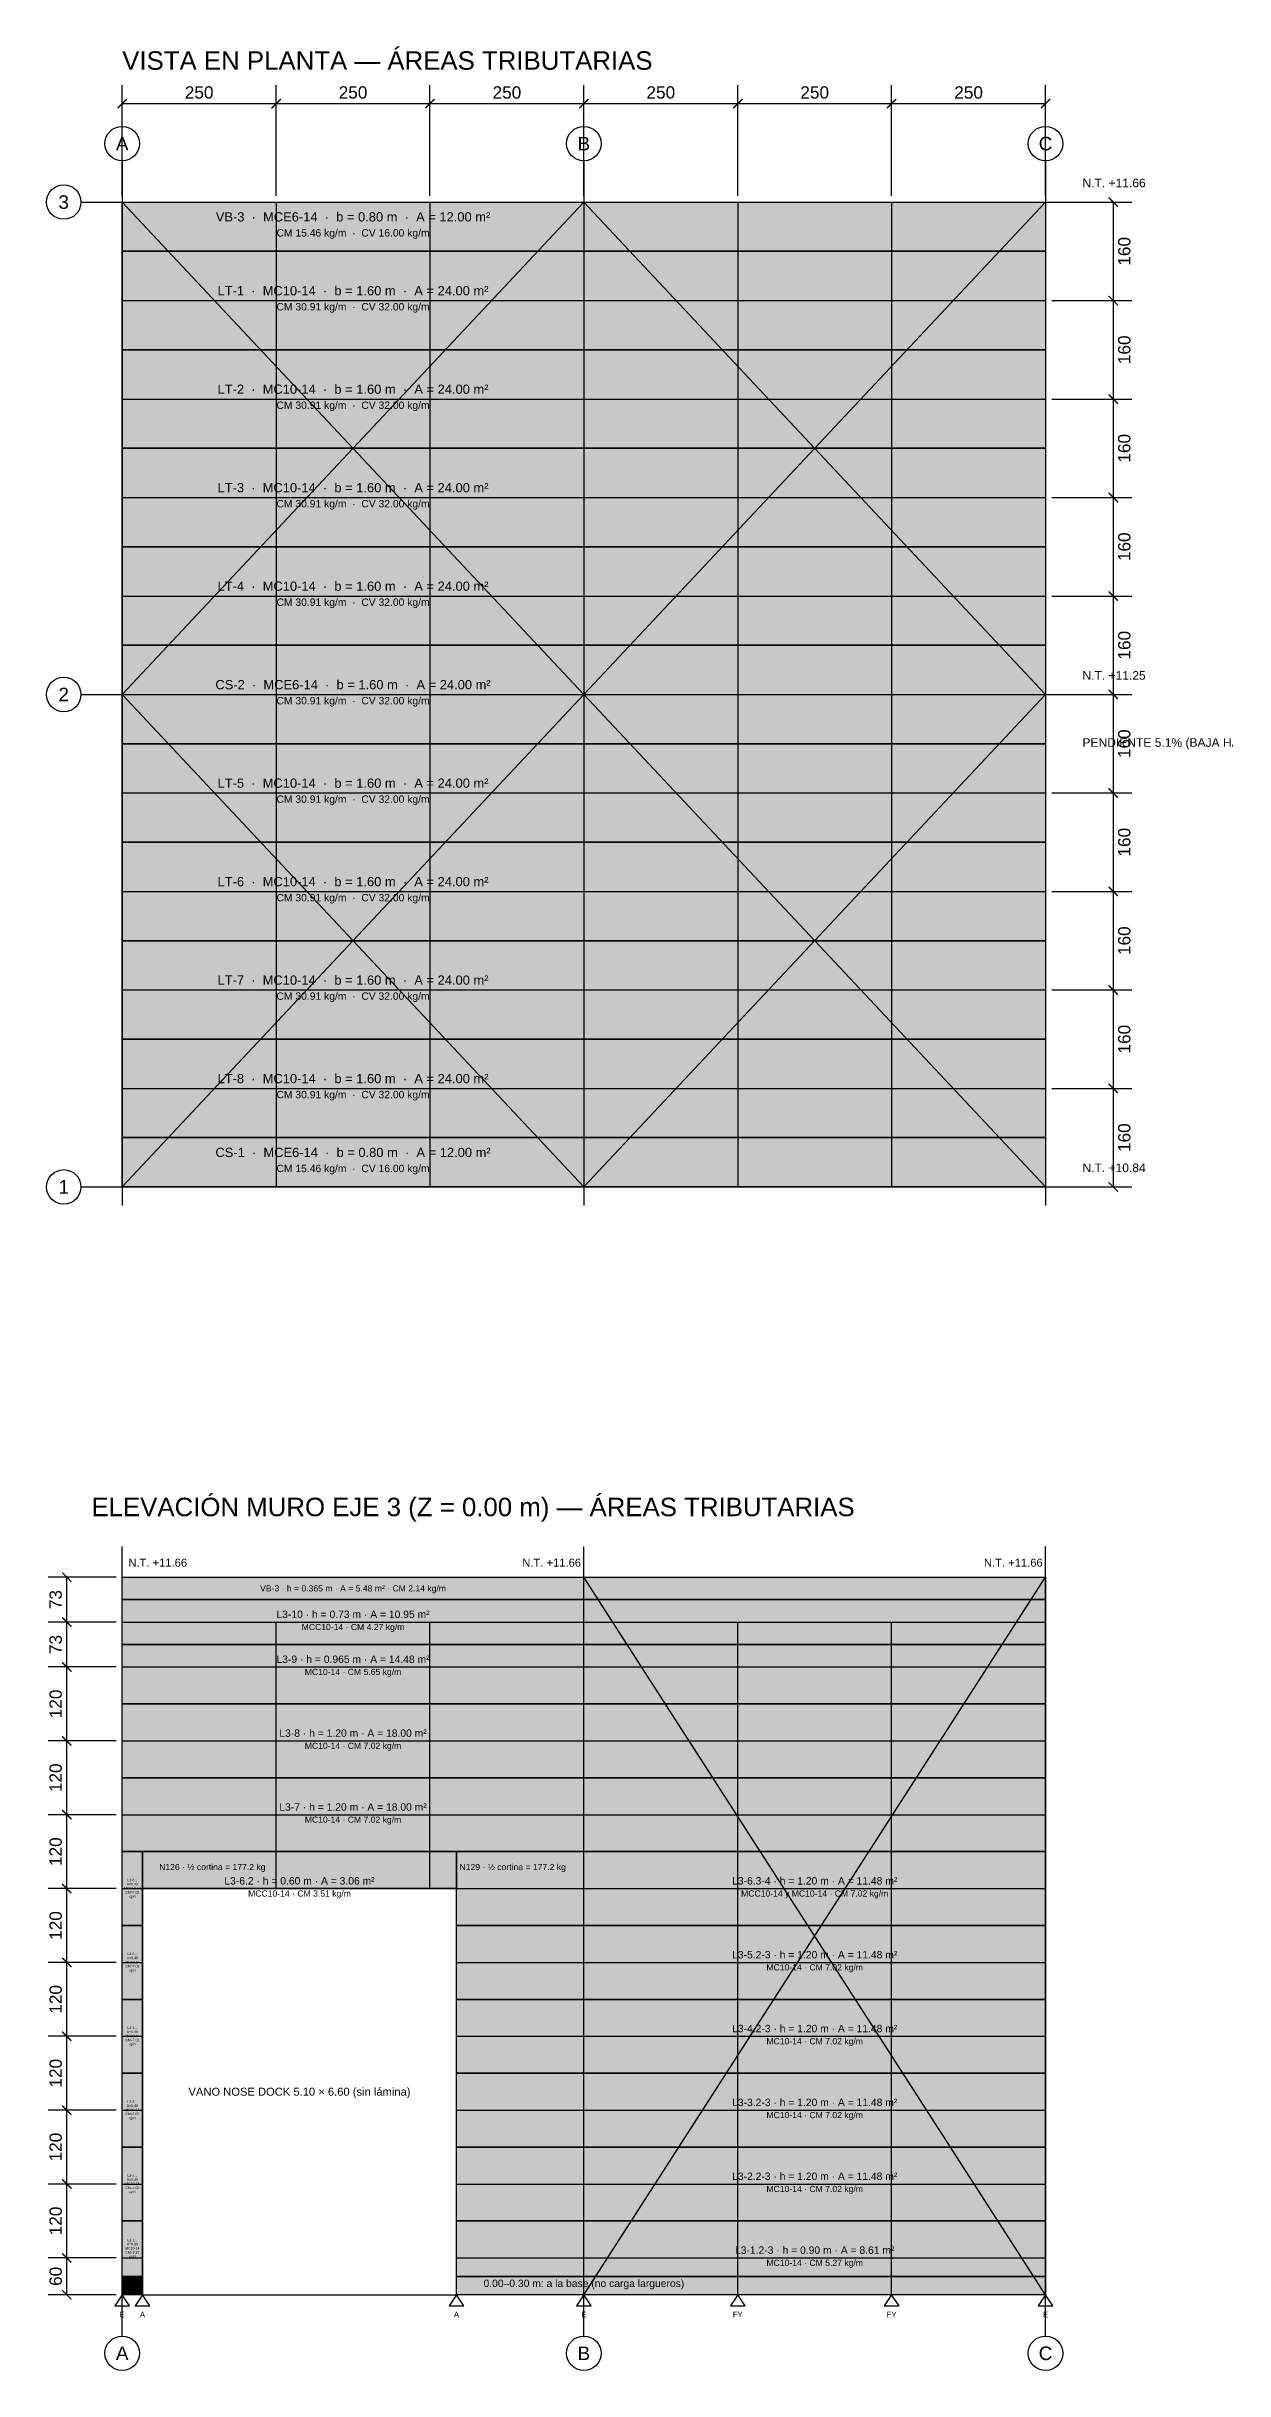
# Model space of a CAD drawing. Header units: metres. Extents: x -1.2 to 75.3, y -35.2 to 2.5.
# Drawn here: x -1.23 to 17.91, y -35.23 to 2.53 of the extents above; entities that cross this region are included whole.
import ezdxf
from ezdxf.enums import TextEntityAlignment as Align

# ---------------------------------------------------------------- set-up
doc = ezdxf.new("R2010")
doc.units = ezdxf.units.M
for name, color, linetype in [('APOYOS', 6, 'Continuous'), ('AT-LARGUEROS', 150, 'Continuous'), ('AT-MUROS', 130, 'Continuous'), ('AT-NO-CARGA', 9, 'Continuous'), ('AT-VIGAS', 30, 'Continuous'), ('COLUMNAS', 7, 'Continuous'), ('COTAS', 3, 'Continuous'), ('EJES', 8, 'Continuous'), ('JAMBAS', 6, 'Continuous'), ('MC10-14', 40, 'Continuous'), ('MCC10-14', 5, 'Continuous'), ('MCE10-14', 3, 'Continuous'), ('MCE4-14', 3, 'Continuous'), ('MCE6-14', 30, 'Continuous'), ('PIPS7', 8, 'Continuous'), ('TENSORES', 1, 'Continuous'), ('TEXTO', 7, 'Continuous'), ('TEXTO-AT', 250, 'Continuous'), ('TITULOS', 2, 'Continuous'), ('VANOS', 8, 'Continuous')]:
    doc.layers.add(name, color=color, linetype=linetype)
doc.styles.add('ARIAL', font='arial.ttf')
doc.dimstyles.new('AT-CM', dxfattribs={"dimtxt": 0.2, "dimasz": 0.15, "dimexe": 0.3, "dimexo": 0.1, "dimgap": 0.08, "dimtad": 1, "dimdec": 0, "dimlfac": 100, "dimtxsty": 'ARIAL', "dimblk": 'ARCHTICK', "dimcen": 2.5, "dimazin": 3, "dimtfac": 1, "dimtmove": 0, "dimatfit": 3})

# ---------------------------------------------------------------- blocks, each defined once
blk = doc.blocks.new('_ARCHTICK')
at = {"color": 0, "linetype": 'ByBlock', "const_width": 0.15}
blk.add_lwpolyline([(-0.5, -0.5), (0.5, 0.5)], dxfattribs=at)

msp = doc.modelspace()

# ---------------------------------------------------------------- hatches: boundary and pattern name
at = {"layer": 'AT-LARGUEROS'}
for color, points in [(151, [(0, -2.4), (0, -0.8), (15, -0.8), (15, -2.4)]), (254, [(0, -2.4), (15, -2.4), (15, -4), (0, -4)]), (151, [(0, -4), (15, -4), (15, -5.6), (0, -5.6)]), (254, [(0, -5.6), (15, -5.6), (15, -7.2), (0, -7.2)]), (254, [(0, -10.4), (0, -8.8), (15, -8.8), (15, -10.4)]), (151, [(0, -12), (0, -10.4), (15, -10.4), (15, -12)]), (254, [(0, -12), (15, -12), (15, -13.6), (0, -13.6)]), (151, [(0, -13.6), (15, -13.6), (15, -15.2), (0, -15.2)])]:
    msp.add_hatch(color=color, dxfattribs=at).paths.add_polyline_path(points)
at = {"layer": 'AT-MUROS'}
for color, points in [(254, [(0, -23.435), (0, -22.705), (15, -22.705), (15, -23.435)]), (151, [(0, -24.4), (0, -23.435), (15, -23.435), (15, -24.4)]), (254, [(0, -24.4), (15, -24.4), (15, -25.6), (0, -25.6)]), (151, [(0, -25.6), (15, -25.6), (15, -26.8), (0, -26.8)]), (254, [(0, -26.8), (0.33, -26.8), (0.33, -28), (0, -28)]), (254, [(0.33, -26.8), (5.43, -26.8), (5.43, -27.4), (0.33, -27.4)]), (254, [(5.43, -26.8), (15, -26.8), (15, -28), (5.43, -28)]), (151, [(0, -28), (0.33, -28), (0.33, -29.2), (0, -29.2)]), (151, [(5.43, -28), (15, -28), (15, -29.2), (5.43, -29.2)]), (254, [(0, -29.2), (0.33, -29.2), (0.33, -30.4), (0, -30.4)]), (254, [(5.43, -29.2), (15, -29.2), (15, -30.4), (5.43, -30.4)]), (151, [(0, -30.4), (0.33, -30.4), (0.33, -31.6), (0, -31.6)]), (151, [(5.43, -30.4), (15, -30.4), (15, -31.6), (5.43, -31.6)]), (254, [(0, -31.6), (0.33, -31.6), (0.33, -32.8), (0, -32.8)]), (254, [(5.43, -31.6), (15, -31.6), (15, -32.8), (5.43, -32.8)]), (151, [(0, -33.7), (0, -32.8), (0.33, -32.8), (0.33, -33.7)]), (151, [(5.43, -32.8), (15, -32.8), (15, -33.7), (5.43, -33.7)])]:
    msp.add_hatch(color=color, dxfattribs=at).paths.add_polyline_path(points)
at = {"layer": 'AT-NO-CARGA'}
for points in [[(0, -34), (0, -33.7), (0.33, -33.7), (0.33, -34)], [(5.43, -34), (5.43, -33.7), (15, -33.7), (15, -34)]]:
    msp.add_hatch(color=254, dxfattribs=at).paths.add_polyline_path(points)
at = {"layer": 'AT-VIGAS'}
for points in [[(0, 0), (15, 0), (15, -0.8), (0, -0.8)], [(0, -8.8), (0, -7.2), (15, -7.2), (15, -8.8)], [(0, -15.2), (15, -15.2), (15, -16), (0, -16)], [(0, -22.705), (0, -22.34), (15, -22.34), (15, -22.705)]]:
    msp.add_hatch(color=31, dxfattribs=at).paths.add_polyline_path(points)

# ---------------------------------------------------------------- linework, layer by layer
at = {"layer": 'APOYOS'}
for points in [[(0, -34), (-0.12, -34.18), (0.12, -34.18)], [(0.33, -34), (0.21, -34.18), (0.45, -34.18)], [(5.43, -34), (5.31, -34.18), (5.55, -34.18)], [(7.5, -34), (7.38, -34.18), (7.62, -34.18)], [(10, -34), (9.88, -34.18), (10.12, -34.18)], [(12.5, -34), (12.38, -34.18), (12.62, -34.18)], [(15, -34), (14.88, -34.18), (15.12, -34.18)]]:
    msp.add_lwpolyline(points, close=True, dxfattribs=at)
at = {"layer": 'AT-LARGUEROS'}
for points in [[(0, -2.4), (0, -0.8), (15, -0.8), (15, -2.4)], [(0, -2.4), (15, -2.4), (15, -4), (0, -4)], [(0, -4), (15, -4), (15, -5.6), (0, -5.6)], [(0, -5.6), (15, -5.6), (15, -7.2), (0, -7.2)], [(0, -10.4), (0, -8.8), (15, -8.8), (15, -10.4)], [(0, -12), (0, -10.4), (15, -10.4), (15, -12)], [(0, -12), (15, -12), (15, -13.6), (0, -13.6)], [(0, -13.6), (15, -13.6), (15, -15.2), (0, -15.2)]]:
    msp.add_lwpolyline(points, close=True, dxfattribs=at)
at = {"layer": 'AT-MUROS'}
for points in [[(0, -23.435), (0, -22.705), (15, -22.705), (15, -23.435)], [(0, -24.4), (0, -23.435), (15, -23.435), (15, -24.4)], [(0, -24.4), (15, -24.4), (15, -25.6), (0, -25.6)], [(0, -25.6), (15, -25.6), (15, -26.8), (0, -26.8)], [(0, -26.8), (0.33, -26.8), (0.33, -28), (0, -28)], [(0.33, -26.8), (5.43, -26.8), (5.43, -27.4), (0.33, -27.4)], [(5.43, -26.8), (15, -26.8), (15, -28), (5.43, -28)], [(0, -28), (0.33, -28), (0.33, -29.2), (0, -29.2)], [(5.43, -28), (15, -28), (15, -29.2), (5.43, -29.2)], [(0, -29.2), (0.33, -29.2), (0.33, -30.4), (0, -30.4)], [(5.43, -29.2), (15, -29.2), (15, -30.4), (5.43, -30.4)], [(0, -30.4), (0.33, -30.4), (0.33, -31.6), (0, -31.6)], [(5.43, -30.4), (15, -30.4), (15, -31.6), (5.43, -31.6)], [(0, -31.6), (0.33, -31.6), (0.33, -32.8), (0, -32.8)], [(5.43, -31.6), (15, -31.6), (15, -32.8), (5.43, -32.8)], [(0, -33.7), (0, -32.8), (0.33, -32.8), (0.33, -33.7)], [(5.43, -32.8), (15, -32.8), (15, -33.7), (5.43, -33.7)]]:
    msp.add_lwpolyline(points, close=True, dxfattribs=at)
at = {"layer": 'AT-NO-CARGA'}
for points in [[(0, -34), (0, -33.7), (0.33, -33.7), (0.33, -34)], [(5.43, -34), (5.43, -33.7), (15, -33.7), (15, -34)]]:
    msp.add_lwpolyline(points, close=True, dxfattribs=at)
at = {"layer": 'AT-VIGAS'}
for points in [[(0, 0), (15, 0), (15, -0.8), (0, -0.8)], [(0, -8.8), (0, -7.2), (15, -7.2), (15, -8.8)], [(0, -15.2), (15, -15.2), (15, -16), (0, -16)], [(0, -22.705), (0, -22.34), (15, -22.34), (15, -22.705)]]:
    msp.add_lwpolyline(points, close=True, dxfattribs=at)
at = {"layer": 'COLUMNAS'}
for p, q in [((0, -22.6), (0, -22.34)), ((0, -23.8), (0, -22.6)), ((7.5, -22.6), (7.5, -22.34)), ((7.5, -23.8), (7.5, -22.6)), ((15, -22.6), (15, -22.34)), ((15, -23.8), (15, -22.6)), ((0, -25), (0, -23.8)), ((7.5, -25), (7.5, -23.8)), ((15, -25), (15, -23.8)), ((0, -26.2), (0, -25)), ((7.5, -26.2), (7.5, -25)), ((15, -26.2), (15, -25)), ((0, -27.4), (0, -26.2)), ((7.5, -27.4), (7.5, -26.2)), ((15, -27.4), (15, -26.2)), ((0, -28.6), (0, -27.4)), ((7.5, -28.6), (7.5, -27.4)), ((15, -28.6), (15, -27.4)), ((0, -29.8), (0, -28.6)), ((7.5, -29.8), (7.5, -28.6)), ((15, -29.8), (15, -28.6)), ((0, -31), (0, -29.8)), ((7.5, -31), (7.5, -29.8)), ((15, -31), (15, -29.8)), ((0, -32.2), (0, -31)), ((7.5, -32.2), (7.5, -31)), ((15, -32.2), (15, -31)), ((0, -33.4), (0, -32.2)), ((7.5, -33.4), (7.5, -32.2)), ((15, -33.4), (15, -32.2)), ((0, -34), (0, -33.4)), ((7.5, -34), (7.5, -33.4)), ((15, -34), (15, -33.4))]:
    msp.add_line(p, q, dxfattribs=at)
at = {"layer": 'EJES'}
for p, q in [((0, 0.67), (0, -16.3)), ((7.5, 0.67), (7.5, -16.3)), ((15, 0.67), (15, -16.3)), ((-0.67, 0), (15.3, 0)), ((-0.67, -8), (15.3, -8)), ((-0.67, -16), (15.3, -16)), ((0, -34.67), (0, -21.84)), ((7.5, -34.67), (7.5, -21.84)), ((15, -34.67), (15, -21.84))]:
    msp.add_line(p, q, dxfattribs=at)
for centre in [(0, 0.95), (7.5, 0.95), (15, 0.95), (-0.95, 0), (-0.95, -8), (-0.95, -16), (0, -34.95), (7.5, -34.95), (15, -34.95)]:
    msp.add_circle(centre, 0.28, dxfattribs=at)
at = {"layer": 'JAMBAS'}
for p, q in [((0.33, -28.6), (0.33, -27.4)), ((5.43, -28.6), (5.43, -27.4)), ((0.33, -29.8), (0.33, -28.6)), ((5.43, -29.8), (5.43, -28.6)), ((0.33, -31), (0.33, -29.8)), ((5.43, -31), (5.43, -29.8)), ((0.33, -32.2), (0.33, -31)), ((5.43, -32.2), (5.43, -31)), ((0.33, -33.4), (0.33, -32.2)), ((5.43, -33.4), (5.43, -32.2)), ((0.33, -34), (0.33, -33.4)), ((5.43, -34), (5.43, -33.4))]:
    msp.add_line(p, q, dxfattribs=at)
at = {"layer": 'MC10-14'}
for p, q in [((0, -1.6), (2.5, -1.6)), ((2.5, -1.6), (5, -1.6)), ((5, -1.6), (7.5, -1.6)), ((7.5, -1.6), (10, -1.6)), ((10, -1.6), (12.5, -1.6)), ((12.5, -1.6), (15, -1.6)), ((0, -3.2), (2.5, -3.2)), ((2.5, -3.2), (5, -3.2)), ((5, -3.2), (7.5, -3.2)), ((7.5, -3.2), (10, -3.2)), ((10, -3.2), (12.5, -3.2)), ((12.5, -3.2), (15, -3.2)), ((0, -4.8), (2.5, -4.8)), ((2.5, -4.8), (5, -4.8)), ((5, -4.8), (7.5, -4.8)), ((7.5, -4.8), (10, -4.8)), ((10, -4.8), (12.5, -4.8)), ((12.5, -4.8), (15, -4.8)), ((0, -6.4), (2.5, -6.4)), ((2.5, -6.4), (5, -6.4)), ((5, -6.4), (7.5, -6.4)), ((7.5, -6.4), (10, -6.4)), ((10, -6.4), (12.5, -6.4)), ((12.5, -6.4), (15, -6.4)), ((0, -9.6), (2.5, -9.6)), ((2.5, -9.6), (5, -9.6)), ((5, -9.6), (7.5, -9.6)), ((7.5, -9.6), (10, -9.6)), ((10, -9.6), (12.5, -9.6)), ((12.5, -9.6), (15, -9.6)), ((0, -11.2), (2.5, -11.2)), ((2.5, -11.2), (5, -11.2)), ((5, -11.2), (7.5, -11.2)), ((7.5, -11.2), (10, -11.2)), ((10, -11.2), (12.5, -11.2)), ((12.5, -11.2), (15, -11.2)), ((0, -12.8), (2.5, -12.8)), ((2.5, -12.8), (5, -12.8)), ((5, -12.8), (7.5, -12.8)), ((7.5, -12.8), (10, -12.8)), ((10, -12.8), (12.5, -12.8)), ((12.5, -12.8), (15, -12.8)), ((0, -14.4), (2.5, -14.4)), ((2.5, -14.4), (5, -14.4)), ((5, -14.4), (7.5, -14.4)), ((7.5, -14.4), (10, -14.4)), ((10, -14.4), (12.5, -14.4)), ((12.5, -14.4), (15, -14.4)), ((0, -23.8), (2.5, -23.8)), ((2.5, -23.8), (5, -23.8)), ((5, -23.8), (7.5, -23.8)), ((7.5, -23.8), (10, -23.8)), ((10, -23.8), (12.5, -23.8)), ((12.5, -23.8), (15, -23.8)), ((0, -25), (2.5, -25)), ((2.5, -25), (5, -25)), ((5, -25), (7.5, -25)), ((7.5, -25), (10, -25)), ((10, -25), (12.5, -25)), ((12.5, -25), (15, -25)), ((0, -26.2), (2.5, -26.2)), ((2.5, -26.2), (5, -26.2)), ((5, -26.2), (7.5, -26.2)), ((7.5, -26.2), (10, -26.2)), ((10, -26.2), (12.5, -26.2)), ((12.5, -26.2), (15, -26.2)), ((7.5, -27.4), (10, -27.4)), ((10, -27.4), (12.5, -27.4)), ((12.5, -27.4), (15, -27.4)), ((0, -28.6), (0.33, -28.6)), ((5.43, -28.6), (7.5, -28.6)), ((7.5, -28.6), (10, -28.6)), ((10, -28.6), (12.5, -28.6)), ((12.5, -28.6), (15, -28.6)), ((0, -29.8), (0.33, -29.8)), ((5.43, -29.8), (7.5, -29.8)), ((7.5, -29.8), (10, -29.8)), ((10, -29.8), (12.5, -29.8)), ((12.5, -29.8), (15, -29.8)), ((0, -31), (0.33, -31)), ((5.43, -31), (7.5, -31)), ((7.5, -31), (10, -31)), ((10, -31), (12.5, -31)), ((12.5, -31), (15, -31)), ((0, -32.2), (0.33, -32.2)), ((5.43, -32.2), (7.5, -32.2)), ((7.5, -32.2), (10, -32.2)), ((10, -32.2), (12.5, -32.2)), ((12.5, -32.2), (15, -32.2)), ((0, -33.4), (0.33, -33.4)), ((5.43, -33.4), (7.5, -33.4)), ((7.5, -33.4), (10, -33.4)), ((10, -33.4), (12.5, -33.4)), ((12.5, -33.4), (15, -33.4))]:
    msp.add_line(p, q, dxfattribs=at)
at = {"layer": 'MCC10-14'}
for p, q in [((0, -23.07), (2.5, -23.07)), ((2.5, -23.07), (5, -23.07)), ((5, -23.07), (7.5, -23.07)), ((7.5, -23.07), (10, -23.07)), ((10, -23.07), (12.5, -23.07)), ((12.5, -23.07), (15, -23.07)), ((0, -27.4), (0.33, -27.4)), ((0.33, -27.4), (2.5, -27.4)), ((2.5, -27.4), (5, -27.4)), ((5, -27.4), (5.43, -27.4)), ((5.43, -27.4), (7.5, -27.4))]:
    msp.add_line(p, q, dxfattribs=at)
at = {"layer": 'MCE10-14'}
for p, q in [((0, 0), (0, -1.6)), ((15, 0), (15, -1.6)), ((0, -1.6), (0, -3.2)), ((15, -1.6), (15, -3.2)), ((0, -3.2), (0, -4.8)), ((15, -3.2), (15, -4.8)), ((0, -4.8), (0, -5.09804)), ((15, -4.8), (15, -5.09804)), ((0, -5.09804), (0, -6.4)), ((15, -5.09804), (15, -6.4)), ((0, -6.4), (0, -8)), ((15, -6.4), (15, -8)), ((0, -8), (0, -9.6)), ((15, -8), (15, -9.6)), ((0, -9.6), (0, -11.2)), ((15, -9.6), (15, -11.2)), ((0, -11.2), (0, -12.8)), ((15, -11.2), (15, -12.8)), ((0, -12.8), (0, -14.4)), ((15, -12.8), (15, -14.4)), ((0, -14.4), (0, -16)), ((15, -14.4), (15, -16))]:
    msp.add_line(p, q, dxfattribs=at)
at = {"layer": 'MCE4-14'}
for p, q in [((7.5, 0), (7.5, -1.6)), ((7.5, -1.6), (7.5, -3.2)), ((7.5, -3.2), (7.5, -4.8)), ((7.5, -4.8), (7.5, -6.4)), ((7.5, -6.4), (7.5, -8)), ((7.5, -8), (7.5, -9.6)), ((7.5, -9.6), (7.5, -11.2)), ((7.5, -11.2), (7.5, -12.8)), ((7.5, -12.8), (7.5, -14.4)), ((7.5, -14.4), (7.5, -16))]:
    msp.add_line(p, q, dxfattribs=at)
at = {"layer": 'MCE6-14'}
for p, q in [((0, 0), (2.5, 0)), ((2.5, 0), (5, 0)), ((5, 0), (7.5, 0)), ((7.5, 0), (10, 0)), ((10, 0), (12.5, 0)), ((12.5, 0), (15, 0)), ((0, -8), (1.25, -8)), ((1.25, -8), (2.5, -8)), ((2.5, -8), (3.75, -8)), ((3.75, -8), (5, -8)), ((5, -8), (6.25, -8)), ((6.25, -8), (7.5, -8)), ((7.5, -8), (8.75, -8)), ((8.75, -8), (10, -8)), ((10, -8), (11.25, -8)), ((11.25, -8), (12.5, -8)), ((12.5, -8), (13.75, -8)), ((13.75, -8), (15, -8)), ((0, -16), (1.25, -16)), ((1.25, -16), (2.5, -16)), ((2.5, -16), (3.75, -16)), ((3.75, -16), (5, -16)), ((5, -16), (6.25, -16)), ((6.25, -16), (7.5, -16)), ((7.5, -16), (8.75, -16)), ((8.75, -16), (10, -16)), ((10, -16), (11.25, -16)), ((11.25, -16), (12.5, -16)), ((12.5, -16), (13.75, -16)), ((13.75, -16), (15, -16)), ((0, -22.34), (2.5, -22.34)), ((2.5, -22.34), (5, -22.34)), ((5, -22.34), (7.5, -22.34)), ((7.5, -22.34), (10, -22.34)), ((10, -22.34), (12.5, -22.34)), ((12.5, -22.34), (15, -22.34))]:
    msp.add_line(p, q, dxfattribs=at)
at = {"layer": 'PIPS7'}
for p, q in [((2.5, 0), (2.5, -1.6)), ((5, 0), (5, -1.6)), ((10, 0), (10, -1.6)), ((12.5, 0), (12.5, -1.6)), ((2.5, -1.6), (2.5, -3.2)), ((5, -1.6), (5, -3.2)), ((10, -1.6), (10, -3.2)), ((12.5, -1.6), (12.5, -3.2)), ((2.5, -3.2), (2.5, -4.8)), ((5, -3.2), (5, -4.8)), ((10, -3.2), (10, -4.8)), ((12.5, -3.2), (12.5, -4.8)), ((2.5, -4.8), (2.5, -6.4)), ((5, -4.8), (5, -6.4)), ((10, -4.8), (10, -6.4)), ((12.5, -4.8), (12.5, -6.4)), ((2.5, -6.4), (2.5, -8)), ((5, -6.4), (5, -8)), ((10, -6.4), (10, -8)), ((12.5, -6.4), (12.5, -8)), ((2.5, -8), (2.5, -9.6)), ((5, -8), (5, -9.6)), ((10, -8), (10, -9.6)), ((12.5, -8), (12.5, -9.6)), ((2.5, -9.6), (2.5, -11.2)), ((5, -9.6), (5, -11.2)), ((10, -9.6), (10, -11.2)), ((12.5, -9.6), (12.5, -11.2)), ((2.5, -11.2), (2.5, -12.8)), ((5, -11.2), (5, -12.8)), ((10, -11.2), (10, -12.8)), ((12.5, -11.2), (12.5, -12.8)), ((2.5, -12.8), (2.5, -14.4)), ((5, -12.8), (5, -14.4)), ((10, -12.8), (10, -14.4)), ((12.5, -12.8), (12.5, -14.4)), ((2.5, -14.4), (2.5, -16)), ((5, -14.4), (5, -16)), ((10, -14.4), (10, -16)), ((12.5, -14.4), (12.5, -16)), ((2.5, -23.8), (2.5, -23.07)), ((5, -23.8), (5, -23.07)), ((10, -23.8), (10, -23.07)), ((12.5, -23.8), (12.5, -23.07)), ((2.5, -25), (2.5, -23.8)), ((5, -25), (5, -23.8)), ((10, -25), (10, -23.8)), ((12.5, -25), (12.5, -23.8)), ((2.5, -26.2), (2.5, -25)), ((5, -26.2), (5, -25)), ((10, -26.2), (10, -25)), ((12.5, -26.2), (12.5, -25)), ((2.5, -27.4), (2.5, -26.2)), ((5, -27.4), (5, -26.2)), ((10, -27.4), (10, -26.2)), ((12.5, -27.4), (12.5, -26.2)), ((10, -28.6), (10, -27.4)), ((12.5, -28.6), (12.5, -27.4)), ((10, -29.8), (10, -28.6)), ((12.5, -29.8), (12.5, -28.6)), ((10, -31), (10, -29.8)), ((12.5, -31), (12.5, -29.8)), ((10, -32.2), (10, -31)), ((12.5, -32.2), (12.5, -31)), ((10, -33.4), (10, -32.2)), ((12.5, -33.4), (12.5, -32.2)), ((10, -34), (10, -33.4)), ((12.5, -34), (12.5, -33.4))]:
    msp.add_line(p, q, dxfattribs=at)
at = {"layer": 'TENSORES'}
for p, q in [((0, 0), (7.5, -8)), ((0, -8), (7.5, 0)), ((7.5, 0), (15, -8)), ((7.5, -8), (15, 0)), ((0, -16), (7.5, -8)), ((0, -8), (7.5, -16)), ((7.5, -16), (15, -8)), ((7.5, -8), (15, -16)), ((7.5, -34), (15, -22.34)), ((15, -34), (7.5, -22.34))]:
    msp.add_line(p, q, dxfattribs=at)
at = {"layer": 'VANOS'}
msp.add_lwpolyline([(0.33, -34), (5.43, -34), (5.43, -27.4), (0.33, -27.4)], close=True, dxfattribs=at)

# ---------------------------------------------------------------- texts
at = {"layer": 'APOYOS', "style": 'ARIAL'}
for s, p in [('E', (0, -34.32)), ('A', (0.33, -34.32)), ('A', (5.43, -34.32)), ('E', (7.5, -34.32)), ('FY', (10, -34.32)), ('FY', (12.5, -34.32)), ('E', (15, -34.32))]:
    msp.add_text(s, height=0.09, dxfattribs=at).set_placement(p, align=Align.MIDDLE_CENTER)
at = {"layer": 'EJES', "style": 'ARIAL'}
for s, p in [('A', (0, 0.95)), ('B', (7.5, 0.95)), ('C', (15, 0.95)), ('3', (-0.95, 0)), ('2', (-0.95, -8)), ('1', (-0.95, -16)), ('A', (0, -34.95)), ('B', (7.5, -34.95)), ('C', (15, -34.95))]:
    msp.add_text(s, height=0.22, dxfattribs=at).set_placement(p, align=Align.MIDDLE_CENTER)
at = {"layer": 'TEXTO', "style": 'ARIAL'}
for s, height, p in [('N.T. +11.66', 0.14, (15.6, 0.24)), ('N.T. +11.25', 0.14, (15.6, -7.76)), ('PENDIENTE 5.1% (BAJA HACIA EJE 1)', 0.14, (15.6, -8.85)), ('N.T. +10.84', 0.14, (15.6, -15.76)), ('N.T. +11.66', 0.13, (0.1, -22.17)), ('N.T. +11.66', 0.13, (6.5, -22.17)), ('N.T. +11.66', 0.13, (14, -22.17))]:
    msp.add_text(s, height=height, dxfattribs=at).set_placement(p)
at = {"layer": 'TEXTO-AT', "style": 'ARIAL'}
for s, height, p in [('VB-3  ·  MCE6-14  ·  b = 0.80 m  ·  A = 12.00 m²', 0.15, (3.75, -0.36)), ('LT-1  ·  MC10-14  ·  b = 1.60 m  ·  A = 24.00 m²', 0.15, (3.75, -1.56)), ('LT-2  ·  MC10-14  ·  b = 1.60 m  ·  A = 24.00 m²', 0.15, (3.75, -3.16)), ('LT-3  ·  MC10-14  ·  b = 1.60 m  ·  A = 24.00 m²', 0.15, (3.75, -4.76)), ('LT-4  ·  MC10-14  ·  b = 1.60 m  ·  A = 24.00 m²', 0.15, (3.75, -6.36)), ('CS-2  ·  MCE6-14  ·  b = 1.60 m  ·  A = 24.00 m²', 0.15, (3.75, -7.96)), ('LT-5  ·  MC10-14  ·  b = 1.60 m  ·  A = 24.00 m²', 0.15, (3.75, -9.56)), ('LT-6  ·  MC10-14  ·  b = 1.60 m  ·  A = 24.00 m²', 0.15, (3.75, -11.16)), ('LT-7  ·  MC10-14  ·  b = 1.60 m  ·  A = 24.00 m²', 0.15, (3.75, -12.76)), ('LT-8  ·  MC10-14  ·  b = 1.60 m  ·  A = 24.00 m²', 0.15, (3.75, -14.36)), ('CS-1  ·  MCE6-14  ·  b = 0.80 m  ·  A = 12.00 m²', 0.15, (3.75, -15.56)), ('L3-10 · h = 0.73 m · A = 10.95 m²', 0.12, (3.75, -23.04)), ('L3-9 · h = 0.965 m · A = 14.48 m²', 0.12, (3.75, -23.77)), ('L3-8 · h = 1.20 m · A = 18.00 m²', 0.12, (3.75, -24.97)), ('L3-7 · h = 1.20 m · A = 18.00 m²', 0.12, (3.75, -26.17)), ('L3-6.2 · h = 0.60 m · A = 3.06 m²', 0.12, (2.88, -27.37)), ('L3-6.3-4 · h = 1.20 m · A = 11.48 m²', 0.12, (11.25, -27.37)), ('L3-5.2-3 · h = 1.20 m · A = 11.48 m²', 0.12, (11.25, -28.57)), ('L3-4.2-3 · h = 1.20 m · A = 11.48 m²', 0.12, (11.25, -29.77)), ('L3-3.2-3 · h = 1.20 m · A = 11.48 m²', 0.12, (11.25, -30.97)), ('L3-2.2-3 · h = 1.20 m · A = 11.48 m²', 0.12, (11.25, -32.17)), ('L3-1.2-3 · h = 0.90 m · A = 8.61 m²', 0.12, (11.25, -33.37)), ('0.00–0.30 m: a la base (no carga largueros)', 0.12, (7.5, -33.91))]:
    msp.add_text(s, height=height, dxfattribs=at).set_placement(p, align=Align.BOTTOM_CENTER)
for s, height, p in [('CM 15.46 kg/m  ·  CV 16.00 kg/m', 0.12, (3.75, -0.44)), ('CM 30.91 kg/m  ·  CV 32.00 kg/m', 0.12, (3.75, -1.64)), ('CM 30.91 kg/m  ·  CV 32.00 kg/m', 0.12, (3.75, -3.24)), ('CM 30.91 kg/m  ·  CV 32.00 kg/m', 0.12, (3.75, -4.84)), ('CM 30.91 kg/m  ·  CV 32.00 kg/m', 0.12, (3.75, -6.44)), ('CM 30.91 kg/m  ·  CV 32.00 kg/m', 0.12, (3.75, -8.04)), ('CM 30.91 kg/m  ·  CV 32.00 kg/m', 0.12, (3.75, -9.64)), ('CM 30.91 kg/m  ·  CV 32.00 kg/m', 0.12, (3.75, -11.24)), ('CM 30.91 kg/m  ·  CV 32.00 kg/m', 0.12, (3.75, -12.84)), ('CM 30.91 kg/m  ·  CV 32.00 kg/m', 0.12, (3.75, -14.44)), ('CM 15.46 kg/m  ·  CV 16.00 kg/m', 0.12, (3.75, -15.64)), ('MCC10-14 · CM 4.27 kg/m', 0.1, (3.75, -23.1)), ('MC10-14 · CM 5.65 kg/m', 0.1, (3.75, -23.83)), ('MC10-14 · CM 7.02 kg/m', 0.1, (3.75, -25.03)), ('MC10-14 · CM 7.02 kg/m', 0.1, (3.75, -26.23)), ('MCC10-14 · CM 3.51 kg/m', 0.1, (2.88, -27.43)), ('MCC10-14 y MC10-14 · CM 7.02 kg/m', 0.1, (11.25, -27.43)), ('MC10-14 · CM 7.02 kg/m', 0.1, (11.25, -28.63)), ('MC10-14 · CM 7.02 kg/m', 0.1, (11.25, -29.83)), ('MC10-14 · CM 7.02 kg/m', 0.1, (11.25, -31.03)), ('MC10-14 · CM 7.02 kg/m', 0.1, (11.25, -32.23)), ('MC10-14 · CM 5.27 kg/m', 0.1, (11.25, -33.43))]:
    msp.add_text(s, height=height, dxfattribs=at).set_placement(p, align=Align.TOP_CENTER)
for s, height, p in [('VB-3 · h = 0.365 m · A = 5.48 m² · CM 2.14 kg/m', 0.1, (3.75, -22.5225)), ('VANO NOSE DOCK 5.10 × 6.60 (sin lámina)', 0.13, (2.88, -30.7))]:
    msp.add_text(s, height=height, dxfattribs=at).set_placement(p, align=Align.MIDDLE_CENTER)
for s, p in [('N126 · ½ cortina = 177.2 kg', (0.6, -27.1)), ('N129 · ½ cortina = 177.2 kg', (5.48, -27.1))]:
    msp.add_text(s, height=0.1, dxfattribs=at).set_placement(p)
at = {"layer": 'TEXTO-AT', "char_height": 0.04, "attachment_point": 5, "style": 'ARIAL'}
for s, insert in [('L3-6.1\\PA=0.40\\PMCC10-14\\PCM=7.02\\Pkg/m', (0.165, -27.4)), ('L3-5.1\\PA=0.40\\PMC10-14\\PCM=7.02\\Pkg/m', (0.165, -28.6)), ('L3-4.1\\PA=0.40\\PMC10-14\\PCM=7.02\\Pkg/m', (0.165, -29.8)), ('L3-3.1\\PA=0.40\\PMC10-14\\PCM=7.02\\Pkg/m', (0.165, -31)), ('L3-2.1\\PA=0.40\\PMC10-14\\PCM=7.02\\Pkg/m', (0.165, -32.2)), ('L3-1.1\\PA=0.30\\PMC10-14\\PCM=5.27\\Pkg/m', (0.165, -33.25))]:
    msp.add_mtext(s, dxfattribs=dict(at, insert=insert))
at = {"layer": 'TITULOS', "style": 'ARIAL'}
for s, p in [('VISTA EN PLANTA — ÁREAS TRIBUTARIAS', (0, 2.15)), ('ELEVACIÓN MURO EJE 3 (Z = 0.00 m) — ÁREAS TRIBUTARIAS', (-0.5, -21.35))]:
    msp.add_text(s, height=0.3, dxfattribs=at).set_placement(p)

# ---------------------------------------------------------------- dimensions: what is measured, and where the dimension line sits
at = {"layer": 'COTAS'}
for base, p1, p2 in [((0, 1.6), (0, 0), (2.5, 0)), ((2.5, 1.6), (2.5, 0), (5, 0)), ((5, 1.6), (5, 0), (7.5, 0)), ((7.5, 1.6), (7.5, 0), (10, 0)), ((10, 1.6), (10, 0), (12.5, 0)), ((12.5, 1.6), (12.5, 0), (15, 0))]:
    msp.add_linear_dim(base=base, p1=p1, p2=p2, dimstyle='AT-CM', dxfattribs=at).render()
for base, p1, p2 in [((16.1, 0), (15, 0), (15, -1.6)), ((16.1, -1.6), (15, -1.6), (15, -3.2)), ((16.1, -3.2), (15, -3.2), (15, -4.8)), ((16.1, -4.8), (15, -4.8), (15, -6.4)), ((16.1, -6.4), (15, -6.4), (15, -8)), ((16.1, -8), (15, -8), (15, -9.6)), ((16.1, -9.6), (15, -9.6), (15, -11.2)), ((16.1, -11.2), (15, -11.2), (15, -12.8)), ((16.1, -12.8), (15, -12.8), (15, -14.4)), ((16.1, -14.4), (15, -14.4), (15, -16)), ((-0.9, -23.07), (0, -23.07), (0, -22.34)), ((-0.9, -23.8), (0, -23.8), (0, -23.07)), ((-0.9, -25), (0, -25), (0, -23.8)), ((-0.9, -26.2), (0, -26.2), (0, -25)), ((-0.9, -27.4), (0, -27.4), (0, -26.2)), ((-0.9, -28.6), (0, -28.6), (0, -27.4)), ((-0.9, -29.8), (0, -29.8), (0, -28.6)), ((-0.9, -31), (0, -31), (0, -29.8)), ((-0.9, -32.2), (0, -32.2), (0, -31)), ((-0.9, -33.4), (0, -33.4), (0, -32.2)), ((-0.9, -34), (0, -34), (0, -33.4))]:
    msp.add_linear_dim(base=base, p1=p1, p2=p2, angle=90, dimstyle='AT-CM', dxfattribs=at).render()

doc.saveas('drawing.dxf')
